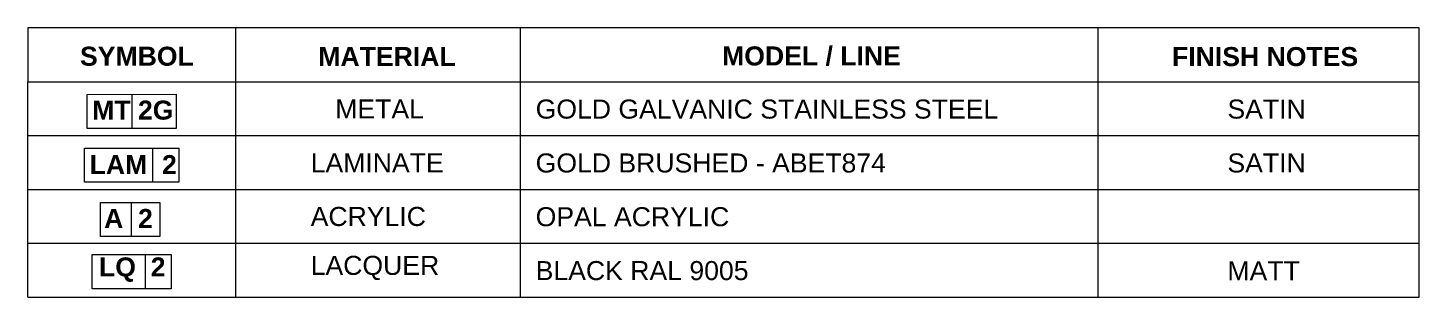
# Model space of a CAD drawing. Header units: millimetres. Extents: x 821127 to 828225, y -459861 to -454717.
# Drawn here: x 825180 to 826278, y -457287 to -457074 of the extents above; entities that cross this region are included whole.
import ezdxf

# ---------------------------------------------------------------- set-up
doc = ezdxf.new("R2010")
doc.units = ezdxf.units.MM
doc.header["$LTSCALE"] = 5
doc.header["$MEASUREMENT"] = 0
doc.layers.add('BY OTHERS', color=5, linetype='Continuous', lineweight=5, true_color=0x0000e6)
doc.layers.add('PDF3_Geometry', color=7, linetype='Continuous')
doc.layers.add('PDF3_Text', color=7, linetype='Continuous')
doc.styles.add('PDF Arial', font='arial.ttf')
doc.styles.add('PDF Arial Bold', font='arialbd.ttf')

msp = doc.modelspace()

# ---------------------------------------------------------------- linework, layer by layer
at = {"layer": 'BY OTHERS', "color": 0}
for p, q in [((825262.3, -457126.8), (825262.3, -457153.7)), ((825278.7, -457169.2), (825278.7, -457196.1)), ((825261.8, -457212.1), (825261.8, -457239)), ((825272.8, -457253.3), (825272.8, -457280.1))]:
    msp.add_line(p, q, dxfattribs=at)
for points in [[(825227.1, -457126.9), (825297.4, -457126.8), (825297.4, -457153.7), (825227.1, -457153.8)], [(825225.1, -457169.3), (825299.4, -457169.3), (825299.4, -457196.1), (825225.1, -457196.1)], [(825237.7, -457212.1), (825284.6, -457212.1), (825284.6, -457239), (825237.7, -457239)], [(825231, -457253.3), (825293.5, -457253.3), (825293.5, -457280.2), (825231, -457280.2)]]:
    msp.add_lwpolyline(points, close=True, dxfattribs=at)
at = {"layer": 'PDF3_Geometry', "lineweight": 5}
for points in [[(825180.3, -457159.4), (825180.3, -457116.9), (825344.2, -457116.9), (825681.6, -457116.9), (825921.4, -457116.9), (826278.1, -457116.9), (826278.1, -457074.4), (825921.4, -457074.4), (825681.6, -457074.4), (825344.2, -457074.4), (825344.2, -457116.9), (825344.2, -457159.4), (825344.2, -457201.9), (825344.2, -457244.3), (825344.2, -457286.8)], [(825344.2, -457074.4), (825180.3, -457074.4), (825180.3, -457116.9)], [(825568.9, -457074.4), (825568.9, -457116.9), (825568.9, -457159.4), (825568.9, -457201.9), (825568.9, -457244.3), (825568.9, -457286.8)], [(826024.5, -457074.4), (826024.5, -457116.9), (826024.5, -457159.4), (826024.5, -457201.9), (826024.5, -457244.3), (826024.5, -457286.8)], [(825180.3, -457201.9), (825180.3, -457159.4), (825344.2, -457159.4), (825681.6, -457159.4), (825921.4, -457159.4), (826278.1, -457159.4), (826278.1, -457116.9)], [(825180.3, -457244.3), (825180.3, -457201.9), (825344.2, -457201.9), (825681.6, -457201.9), (825921.4, -457201.9), (826278.1, -457201.9), (826278.1, -457159.4)], [(825180.3, -457286.8), (825180.3, -457244.3), (825344.2, -457244.3), (825681.6, -457244.3), (825921.4, -457244.3), (826278.1, -457244.3), (826278.1, -457201.9)], [(825180.3, -457286.8), (825344.2, -457286.8), (825681.6, -457286.8), (825921.4, -457286.8), (826278.1, -457286.8), (826278.1, -457244.3)]]:
    msp.add_lwpolyline(points, dxfattribs=at)

# ---------------------------------------------------------------- texts
at = {"layer": 'PDF3_Text', "attachment_point": 7}
for s, insert, char_height, style in [('SYMBOL', (825221.5, -457104.5), 15.02, 'PDF Arial Bold'), ('MATERIAL', (825409.5, -457104.5), 15.02, 'PDF Arial Bold'), ('MODEL / LINE', (825728.1, -457104.5), 15.021, 'PDF Arial Bold'), ('FINISH NOTES', (826083.1, -457104.8), 15.021, 'PDF Arial Bold'), ('METAL', (825422.9, -457145.9), 15.02, 'PDF Arial'), ('GOLD GALVANIC STAINLESS STEEL', (825581, -457146.2), 15.021, 'PDF Arial'), ('SATIN', (826126.8, -457146.2), 15.02, 'PDF Arial'), ('MT 2G', (825231.1, -457147), 15.02, 'PDF Arial Bold'), ('LAM  2', (825229.1, -457189.8), 15.02, 'PDF Arial Bold'), ('LAMINATE', (825403.5, -457188.4), 15.02, 'PDF Arial'), ('SATIN', (826126.8, -457188.7), 15.02, 'PDF Arial'), ('A  2', (825240.5, -457232.3), 15.02, 'PDF Arial Bold'), ('ACRYLIC', (825403.5, -457230.9), 15.02, 'PDF Arial'), ('LQ  2', (825236.5, -457274.8), 15.02, 'PDF Arial Bold'), ('LACQUER', (825403.5, -457273.4), 15.02, 'PDF Arial'), ('MATT', (826126.8, -457273.6), 15.02, 'PDF Arial')]:
    msp.add_mtext(s, dxfattribs=dict(at, insert=insert, char_height=char_height, style=style))
at = {"layer": 'PDF3_Text', "char_height": 15.021, "width": 422.979, "attachment_point": 7, "style": 'PDF Arial'}
for s, insert in [('GOLD BRUSHED - ABET874', (825581, -457188.7)), ('OPAL ACRYLIC^I', (825581, -457231.1)), ('BLACK RAL 9005', (825581, -457273.6))]:
    msp.add_mtext(s, dxfattribs=dict(at, insert=insert))

doc.saveas('drawing.dxf')
